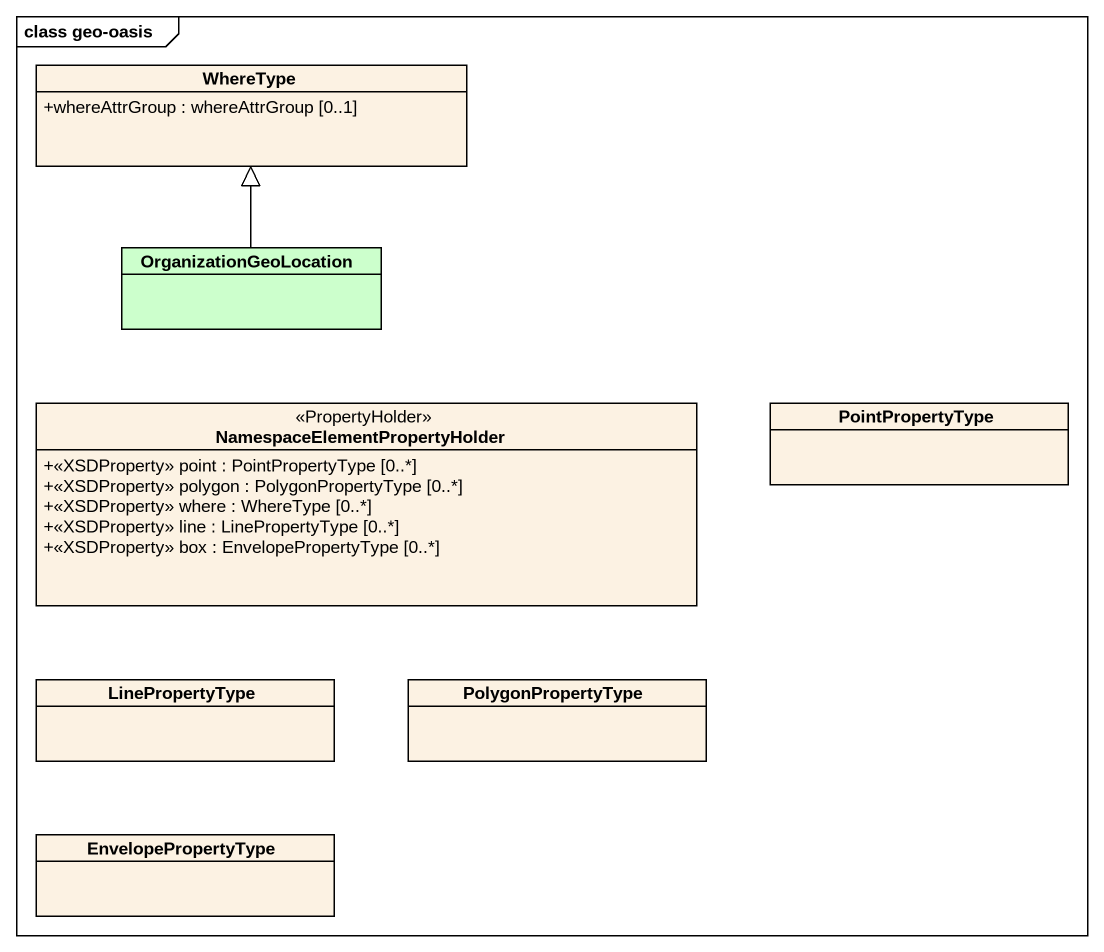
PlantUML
@startuml
mainframe class geo-oasis
hide circle
hide empty members
skinparam classAttributeIconSize 0
class WhereType {
  +whereAttrGroup : whereAttrGroup [0..1]
}
class OrganizationGeoLocation #CCFFCC
class "NamespaceElementPropertyHolder" as NamespaceElementPropertyHold <<PropertyHolder>> {
  +<<XSDProperty>> point : PointPropertyType [0..*]
  +<<XSDProperty>> polygon : PolygonPropertyType [0..*]
  +<<XSDProperty>> where : WhereType [0..*]
  +<<XSDProperty>> line : LinePropertyType [0..*]
  +<<XSDProperty>> box : EnvelopePropertyType [0..*]
}
class PointPropertyType
class LinePropertyType
class PolygonPropertyType
class EnvelopePropertyType
OrganizationGeoLocation -up-|> WhereType
@enduml
